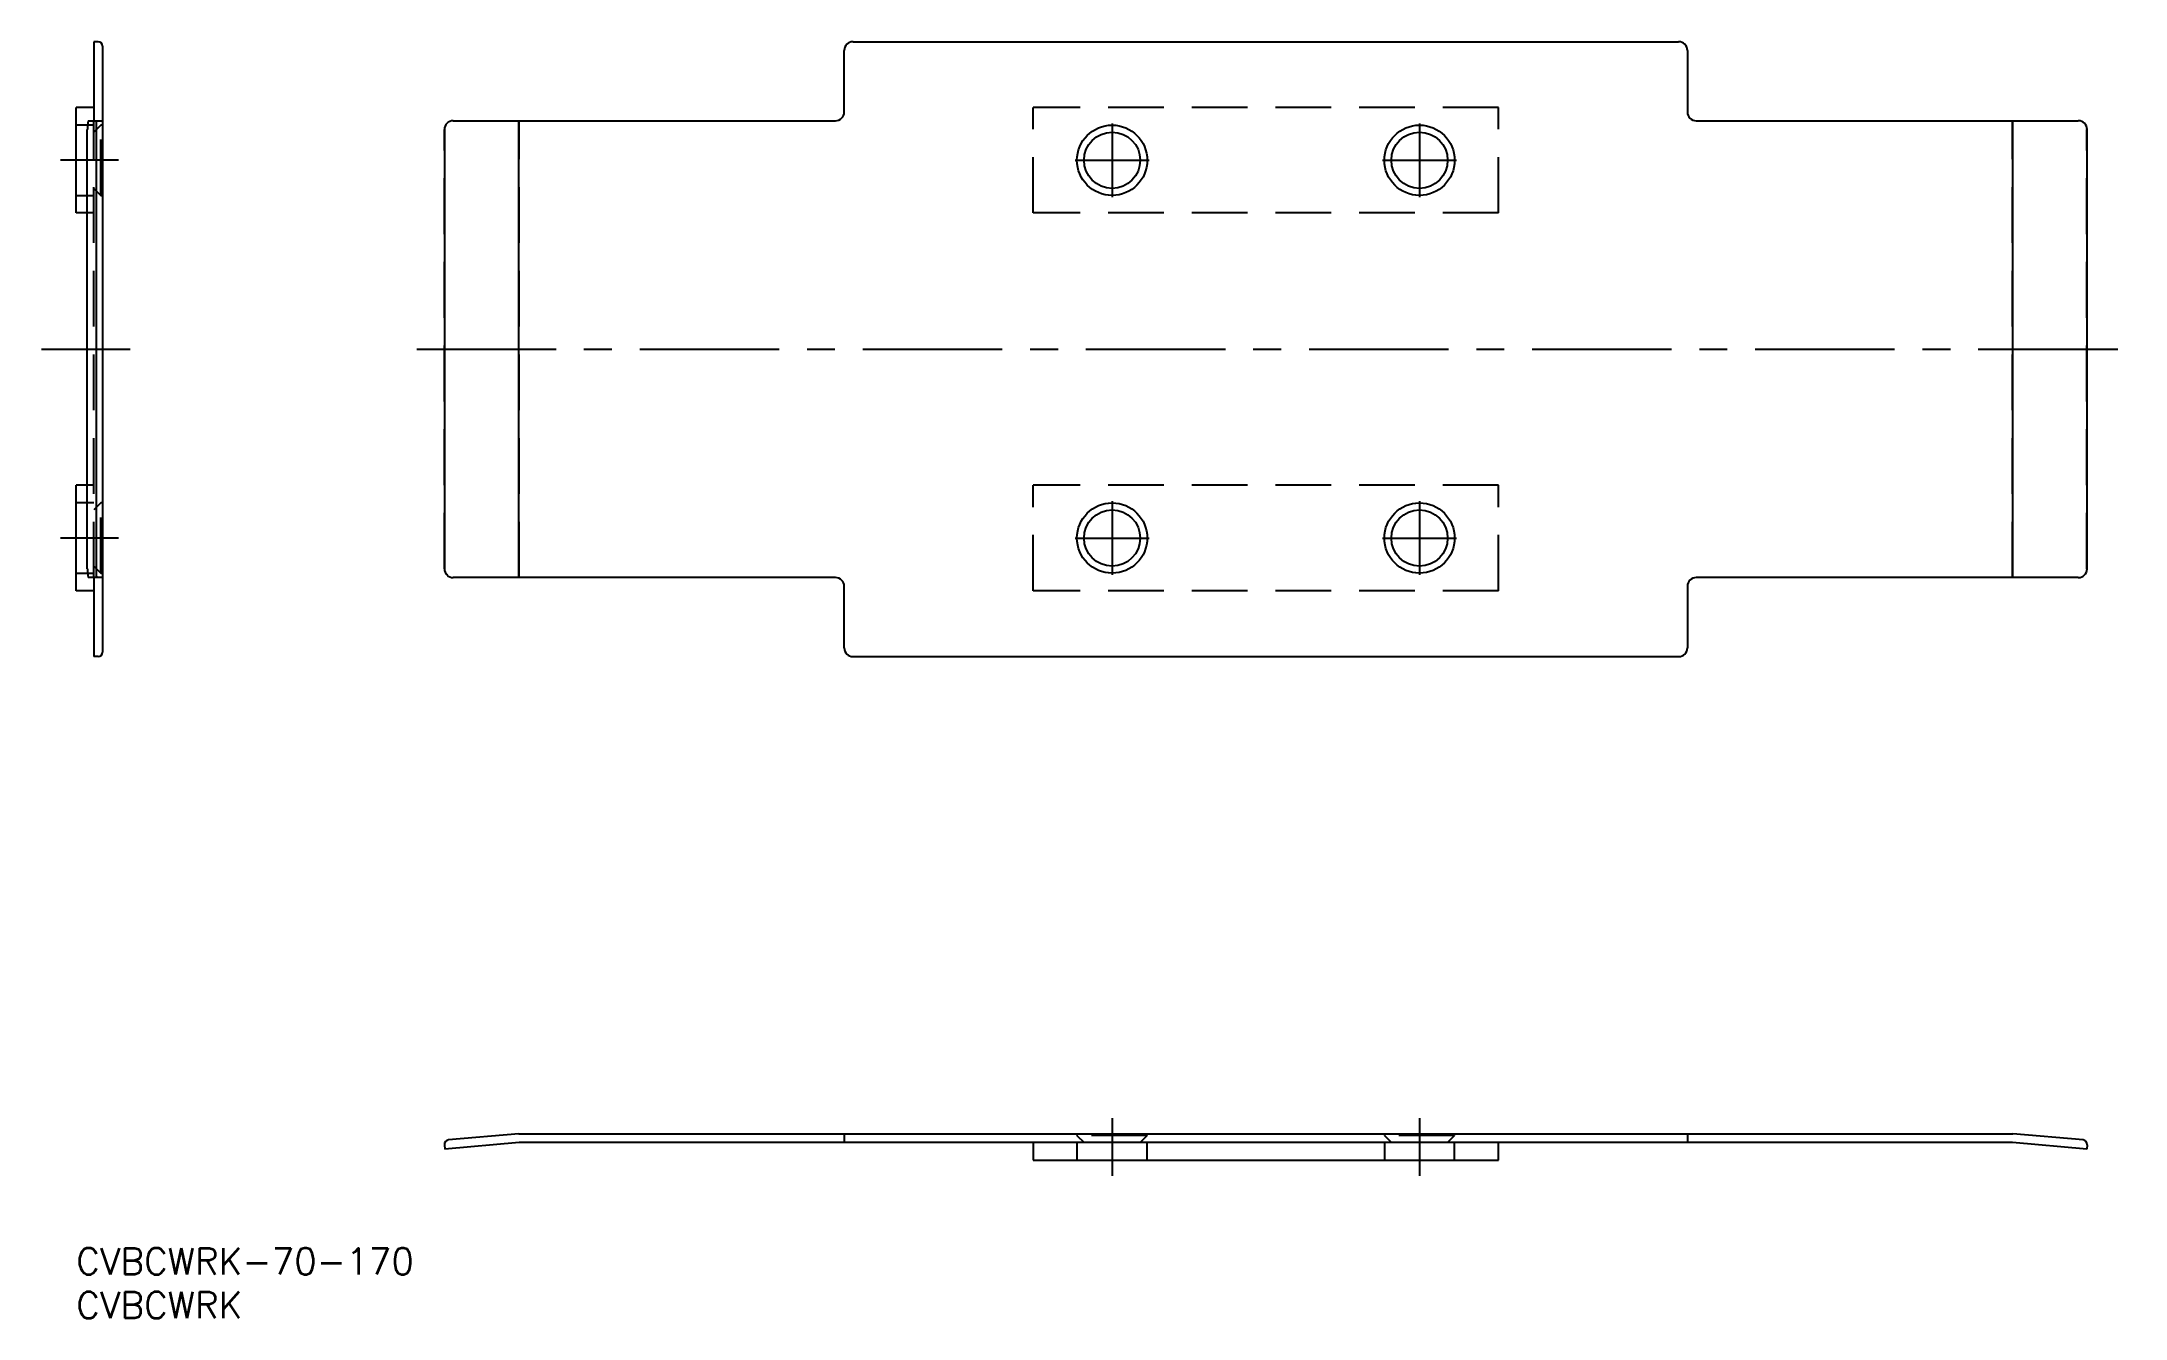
# Model space of a CAD drawing. Extents: x -4 to 233, y -8 to 137.
import ezdxf

# ---------------------------------------------------------------- set-up
doc = ezdxf.new("R2010")
doc.units = 0
doc.header["$LTSCALE"] = 0.5
doc.linetypes.add('CENTER', pattern=[50.8, 31.75, -6.35, 6.35, -6.35])
doc.linetypes.add('DASHED', pattern=[19.05, 12.7, -6.35])
for name, color, linetype in [('MSM_CENTER', 1, 'CENTER'), ('MSM_CONTINUOUS', 7, 'CONTINUOUS'), ('MSM_DASHED', 4, 'DASHED'), ('MSM_PART_NUMBER', 7, 'CONTINUOUS')]:
    doc.layers.add(name, color=color, linetype=linetype)
doc.styles.get("Standard").update_dxf_attribs({"font": 'txt.shx', "height": 3, "bigfont": 'bigfont.shx'})

msp = doc.modelspace()

# ---------------------------------------------------------------- linework, layer by layer
at = {"layer": 'MSM_CENTER'}
for p, q in [((117.94, 128.02), (117.94, 119.62)), ((152.94, 128.02), (152.94, 119.62)), ((4.8, 123.82), (-1.8, 123.82)), ((113.74, 123.82), (122.14, 123.82)), ((148.74, 123.82), (157.14, 123.82)), ((-3.94, 102.32), (6.13, 102.32)), ((38.76, 102.32), (233.3, 102.32)), ((117.94, 85.02), (117.94, 76.62)), ((152.94, 85.02), (152.94, 76.62)), ((4.8, 80.82), (-1.8, 80.82)), ((113.74, 80.82), (122.14, 80.82)), ((148.74, 80.82), (157.14, 80.82)), ((117.94, 14.8), (117.94, 8.2)), ((152.94, 14.8), (152.94, 8.2))]:
    msp.add_line(p, q, dxfattribs=at)
at = {"layer": 'MSM_CONTINUOUS'}
for p, q in [((2.5, 137.32), (2, 137.32)), ((2, 137.32), (2, 128.32)), ((3, 136.82), (3, 67.82)), ((87.44, 129.32), (87.44, 136.32)), ((88.44, 137.32), (182.44, 137.32)), ((183.44, 136.32), (183.44, 129.32)), ((0, 117.82), (0, 129.82)), ((2, 129.82), (0, 129.82)), ((1.35, 128.32), (3, 128.32)), ((2.3, 128.19), (2.34, 128.32)), ((2.3, 76.45), (2.3, 128.19)), ((42.92, 128.32), (86.44, 128.32)), ((50.39, 76.32), (50.39, 128.32)), ((184.44, 128.32), (227.95, 128.32)), ((220.48, 76.32), (220.48, 128.32)), ((1.26, 77.32), (1.26, 127.32)), ((41.92, 127.32), (41.92, 77.32)), ((228.95, 77.32), (228.95, 127.32)), ((1.26, 117.82), (0, 117.82)), ((1.26, 86.82), (0, 86.82)), ((0, 74.82), (0, 86.82)), ((3, 76.32), (1.35, 76.32)), ((2, 76.32), (2, 67.32)), ((2.3, 76.45), (2.34, 76.32)), ((86.44, 76.32), (42.92, 76.32)), ((227.95, 76.32), (184.44, 76.32)), ((2, 74.82), (0, 74.82)), ((87.44, 68.32), (87.44, 75.32)), ((183.44, 75.32), (183.44, 68.32)), ((2.5, 67.32), (2, 67.32)), ((88.44, 67.32), (182.44, 67.32)), ((50.44, 12), (41.97, 11.26)), ((50.39, 13), (42.38, 12.3)), ((50.39, 13), (220.48, 13)), ((220.44, 12), (50.44, 12)), ((87.44, 13), (87.44, 12)), ((108.94, 12), (108.94, 10)), ((161.94, 10), (161.94, 12)), ((183.44, 13), (183.44, 12)), ((228.91, 11.26), (220.44, 12)), ((228.49, 12.3), (220.48, 13)), ((41.93, 11.76), (41.97, 11.26)), ((108.94, 10), (161.94, 10)), ((228.95, 11.76), (228.91, 11.26))]:
    msp.add_line(p, q, dxfattribs=at)
for centre, radius in [((117.94, 123.82), 4), ((117.94, 123.82), 3.2), ((152.94, 123.82), 4), ((152.94, 123.82), 3.2), ((117.94, 80.82), 4), ((117.94, 80.82), 3.2), ((152.94, 80.82), 4), ((152.94, 80.82), 3.2)]:
    msp.add_circle(centre, radius, dxfattribs=at)
for centre, radius, start, end in [((2.5, 136.82), 0.5, 0, 90), ((88.44, 136.32), 1, 90, 180), ((182.44, 136.32), 1, 0, 90), ((5.76, 127.43), 4.5, 168.6139, 181.4246), ((42.92, 127.32), 1, 90, 180), ((86.44, 129.32), 1, 270, 0), ((184.44, 129.32), 1, 180, 270), ((227.95, 127.32), 1, 0, 90), ((5.76, 77.21), 4.5, 178.5754, 191.3861), ((42.92, 77.32), 1, 180, 270), ((86.44, 75.32), 1, 0, 90), ((184.44, 75.32), 1, 90, 180), ((227.95, 77.32), 1, 270, 0), ((2.5, 67.82), 0.5, 270, 0), ((88.44, 68.32), 1, 180, 270), ((182.44, 68.32), 1, 270, 0), ((42.42, 11.8), 0.5, 95, 185), ((228.45, 11.8), 0.5, 355, 85)]:
    msp.add_arc(centre, radius, start, end, dxfattribs=at)
at = {"layer": 'MSM_DASHED'}
for p, q in [((2, 76.32), (2, 128.32)), ((50.44, 76.32), (50.44, 128.32)), ((161.94, 129.82), (108.94, 129.82)), ((108.94, 117.82), (108.94, 129.82)), ((161.94, 117.82), (161.94, 129.82)), ((220.44, 76.32), (220.44, 128.32)), ((2, 127.82), (0, 127.82)), ((2.8, 127.82), (2, 127.02)), ((3, 127.82), (2.8, 127.82)), ((2.8, 119.82), (2.8, 127.82)), ((41.93, 77.32), (41.93, 127.32)), ((41.97, 77.32), (41.97, 127.32)), ((228.91, 77.32), (228.91, 127.32)), ((228.95, 77.32), (228.95, 127.32)), ((0, 119.82), (2, 119.82)), ((2, 120.62), (2.8, 119.82)), ((2.8, 119.82), (3, 119.82)), ((2, 117.82), (1.26, 117.82)), ((161.94, 117.82), (108.94, 117.82)), ((2, 86.82), (1.26, 86.82)), ((108.94, 74.82), (108.94, 86.82)), ((161.94, 86.82), (108.94, 86.82)), ((161.94, 74.82), (161.94, 86.82)), ((2, 84.82), (0, 84.82)), ((2.8, 84.82), (2, 84.02)), ((3, 84.82), (2.8, 84.82)), ((2.8, 76.82), (2.8, 84.82)), ((0, 76.82), (2, 76.82)), ((2, 77.62), (2.8, 76.82)), ((2.8, 76.82), (3, 76.82)), ((161.94, 74.82), (108.94, 74.82)), ((113.94, 13), (113.94, 12.8)), ((121.94, 12.8), (113.94, 12.8)), ((113.94, 12.8), (114.74, 12)), ((113.94, 12), (113.94, 10)), ((121.14, 12), (121.94, 12.8)), ((121.94, 12.8), (121.94, 13)), ((121.94, 10), (121.94, 12)), ((148.94, 13), (148.94, 12.8)), ((156.94, 12.8), (148.94, 12.8)), ((148.94, 12.8), (149.74, 12)), ((148.94, 12), (148.94, 10)), ((156.14, 12), (156.94, 12.8)), ((156.94, 12.8), (156.94, 13)), ((156.94, 10), (156.94, 12))]:
    msp.add_line(p, q, dxfattribs=at)

# ---------------------------------------------------------------- texts
at = {"layer": 'MSM_PART_NUMBER'}
for s, p in [('CVBCWRK-70-170', (0, -3)), ('CVBCWRK', (0, -8))]:
    msp.add_text(s, height=3, dxfattribs=at).set_placement(p)

doc.saveas('drawing.dxf')
